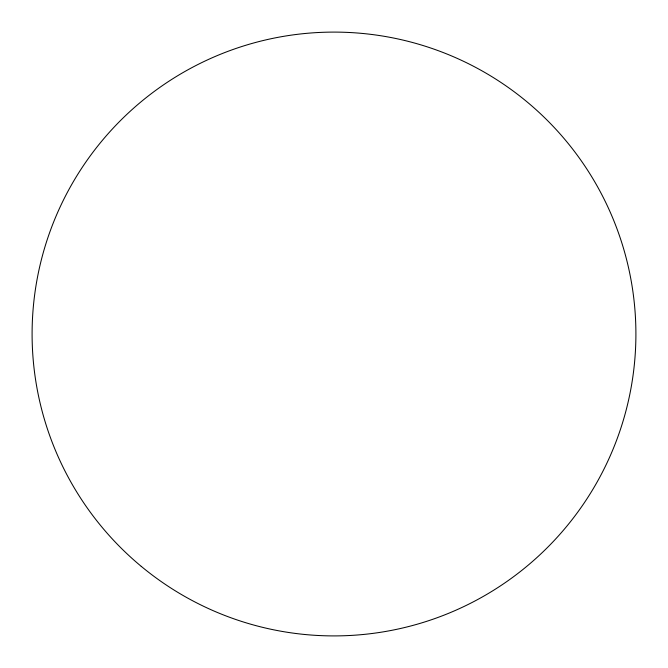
<?xml version="1.0" encoding="UTF-8"?>
<svg xmlns="http://www.w3.org/2000/svg" width="668" height="668" viewBox="0 0 668 668"><rect width="100%" height="100%" fill="white"/><g stroke="black" fill="none" stroke-linecap="round" stroke-linejoin="round"><path stroke-width="1" d="M141.265 566.38A301.903 301.903 0 0 0 631.611 384.726A301.903 301.903 0 0 0 229.124 50.902A301.903 301.903 0 0 0 141.265 566.38"/></g></svg>
